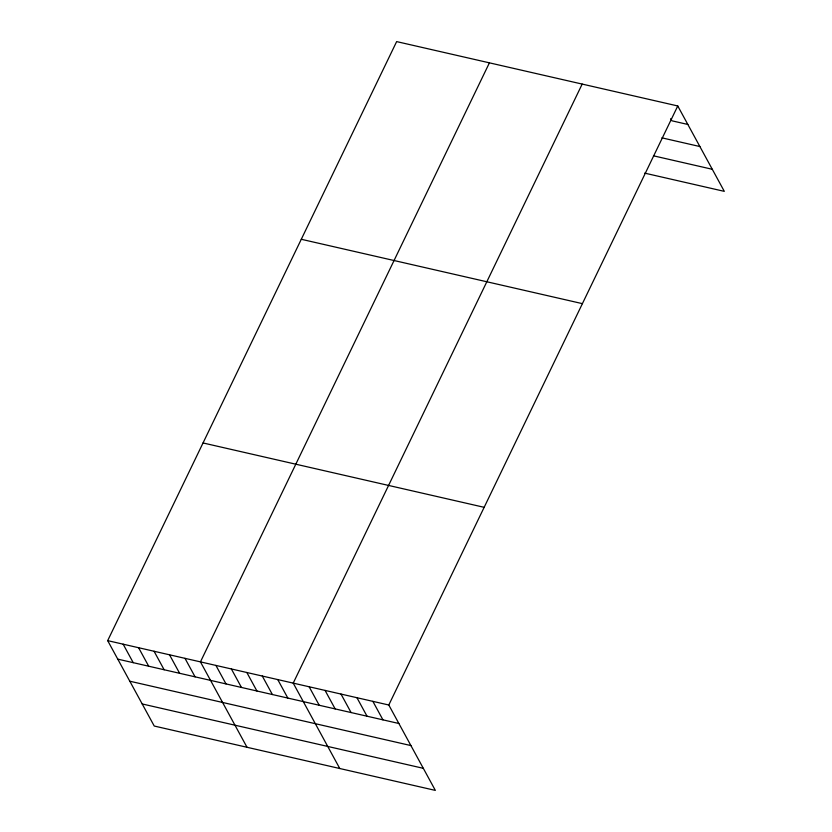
<?xml version="1.0" encoding="UTF-8"?>
<svg xmlns="http://www.w3.org/2000/svg" width="832" height="832" viewBox="0 0 832 832"><rect width="100%" height="100%" fill="white"/><g stroke="black" fill="none" stroke-linecap="round" stroke-linejoin="round"><path stroke-width="1.25" d="M107.682 640.64L388.794 705.006L435.354 790.4L154.242 726.034L107.682 640.64L396.646 41.6L677.758 105.966L724.318 191.36L644.675 173.129M489.414 62.837L200.45 661.877L247.01 747.271M582.182 84.084L293.218 683.124L339.778 768.518M388.794 705.006L677.758 105.966M687.846 124.457L671.913 120.806L670.727 118.633M661.887 137.842L699.878 146.536M653.463 155.813L712.286 169.281M301.288 239.283L582.4 303.649M203.039 442.957L484.151 507.322M117.759 659.131L398.871 723.497M129.802 681.21L410.914 745.576M142.199 703.955L423.311 768.321M372.861 701.355L382.949 719.846M356.938 697.705L367.016 716.196M341.006 694.065L351.083 712.556M325.073 690.414L335.161 708.906M309.14 686.764L319.228 705.255M277.753 679.578L287.83 698.069M262.288 676.042L272.376 694.533M246.834 672.495L256.911 690.986M231.369 668.959L241.457 687.45M215.914 665.423L225.992 683.904M184.985 658.341L195.073 676.832M169.53 654.794L179.608 673.286M154.066 651.258L164.143 669.75M138.601 647.712L148.689 666.203M123.146 644.176L133.224 662.667"/></g></svg>
